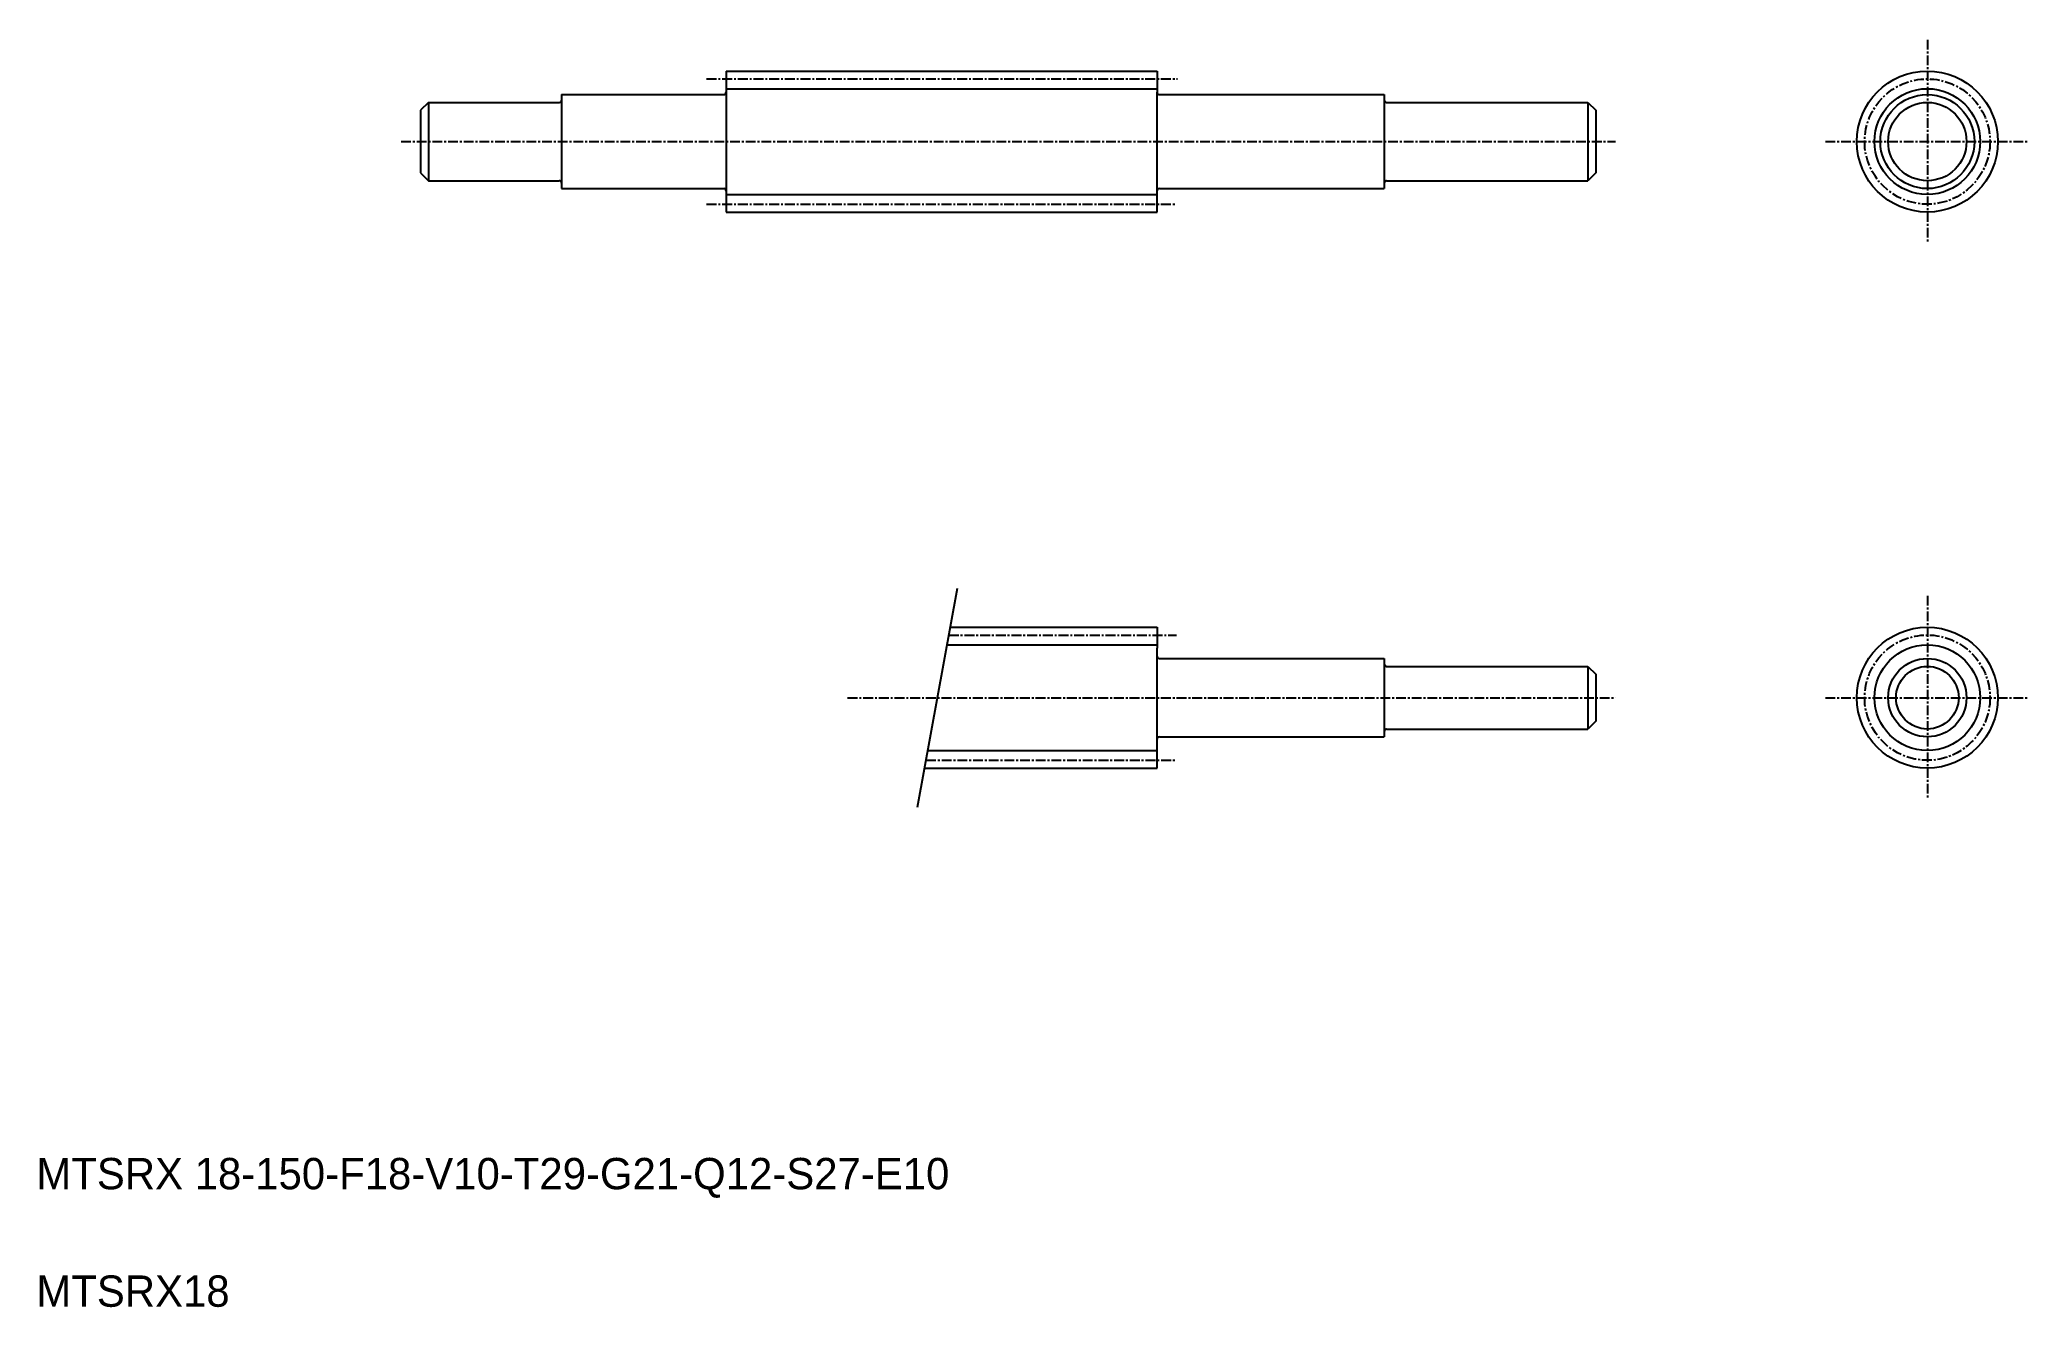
# Model space of a CAD drawing. Extents: x 10 to 264, y 10 to 172.
import ezdxf

# ---------------------------------------------------------------- set-up
doc = ezdxf.new("R2010")
doc.units = 0
doc.linetypes.add('CENTER', pattern=[2, 1.25, -0.25, 0.25, -0.25])
doc.linetypes.add('PHANTOM', pattern=[63.5, 31.75, -6.35, 6.35, -6.35, 6.35, -6.35])
doc.layers.get('0').update_dxf_attribs({"linetype": 'CONTINUOUS'})
doc.layers.add('CENTER', color=1, linetype='CENTER')

msp = doc.modelspace()

# ---------------------------------------------------------------- linework, layer by layer
at = {"color": 7, "linetype": 'CONTINUOUS'}
for p, q in [((98.05, 167.75), (153.05, 167.75)), ((98.05, 167.75), (98.05, 165.05)), ((153.05, 167.75), (153.05, 165.05)), ((60.05, 163.75), (59.05, 162.75)), ((59.05, 162.75), (59.05, 154.75)), ((60.05, 163.75), (76.75, 163.75)), ((60.05, 163.75), (60.05, 153.75)), ((77.05, 164.75), (97.75, 164.75)), ((77.05, 164.75), (77.05, 152.75)), ((98.05, 165.05), (98.05, 152.45)), ((153.05, 152.45), (153.05, 165.05)), ((153.35, 164.75), (182.05, 164.75)), ((182.05, 164.75), (182.05, 152.75)), ((182.35, 163.75), (208.05, 163.75)), ((208.05, 163.75), (208.05, 153.75)), ((208.05, 163.75), (209.05, 162.75)), ((209.05, 162.75), (209.05, 154.75)), ((59.05, 154.75), (60.05, 153.75)), ((60.05, 153.75), (76.75, 153.75)), ((77.05, 152.75), (97.75, 152.75)), ((98.05, 152.45), (98.05, 149.75)), ((153.05, 149.75), (153.05, 152.45)), ((153.35, 152.75), (182.05, 152.75)), ((182.35, 153.75), (208.05, 153.75)), ((209.05, 154.75), (208.05, 153.75)), ((98.05, 149.75), (153.05, 149.75)), ((126.66, 96.76), (153.05, 96.76)), ((153.05, 96.76), (153.05, 94.06)), ((153.05, 81.46), (153.05, 94.06)), ((153.35, 92.76), (182.05, 92.76)), ((182.05, 92.76), (182.05, 82.76)), ((182.35, 91.76), (208.05, 91.76)), ((208.05, 91.76), (208.05, 83.76)), ((208.05, 91.76), (209.05, 90.76)), ((209.05, 90.76), (209.05, 84.76)), ((209.05, 84.76), (208.05, 83.76)), ((153.05, 78.76), (153.05, 81.46)), ((153.35, 82.76), (182.05, 82.76)), ((182.35, 83.76), (208.05, 83.76)), ((123.4, 78.76), (153.05, 78.76))]:
    msp.add_line(p, q, dxfattribs=at)
at = {"color": 3, "linetype": 'CONTINUOUS'}
for p, q in [((98.05, 165.5), (153.05, 165.5)), ((98.05, 152), (153.05, 152)), ((126.25, 94.51), (153.05, 94.51)), ((123.81, 81.01), (153.05, 81.01))]:
    msp.add_line(p, q, dxfattribs=at)
at = {"color": 3, "linetype": 'PHANTOM'}
msp.add_line((122.49, 73.76), (127.56, 101.76), dxfattribs=at)
at = {"color": 7, "linetype": 'CONTINUOUS'}
for centre, radius in [((251.37, 158.75), 9), ((251.37, 158.75), 6), ((251.37, 158.75), 5), ((251.37, 87.76), 9), ((251.37, 87.76), 5), ((251.37, 87.76), 4)]:
    msp.add_circle(centre, radius, dxfattribs=at)
at = {"color": 3, "linetype": 'CONTINUOUS'}
for centre in [(251.37, 158.75), (251.37, 87.76)]:
    msp.add_circle(centre, 6.75, dxfattribs=at)
at = {"color": 7, "linetype": 'CONTINUOUS'}
for centre, start, end in [((76.75, 164.05), 270, 360), ((97.75, 165.05), 270, 0), ((153.35, 165.05), 180, 270), ((182.35, 164.05), 180, 270), ((76.75, 153.45), 0, 90), ((97.75, 152.45), 0, 90), ((153.35, 152.45), 90, 180), ((182.35, 153.45), 90, 180), ((153.35, 93.06), 180, 270), ((182.35, 92.06), 180, 270), ((153.35, 82.46), 90, 180), ((182.35, 83.46), 90, 180)]:
    msp.add_arc(centre, 0.3, start, end, dxfattribs=at)
at = {"layer": 'CENTER', "color": 1, "linetype": 'CENTER'}
for p, q in [((251.37, 171.75), (251.37, 145.75)), ((95.55, 166.75), (155.66, 166.75)), ((56.55, 158.75), (211.55, 158.75)), ((238.37, 158.75), (264.37, 158.75)), ((95.55, 150.75), (155.47, 150.75)), ((251.37, 100.76), (251.37, 74.76)), ((126.48, 95.76), (155.55, 95.76)), ((113.55, 87.76), (211.55, 87.76)), ((238.37, 87.76), (264.37, 87.76)), ((123.58, 79.76), (155.55, 79.76))]:
    msp.add_line(p, q, dxfattribs=at)
for centre in [(251.37, 158.75), (251.37, 87.76)]:
    msp.add_circle(centre, 8, dxfattribs=at)

# ---------------------------------------------------------------- texts
at = {"color": 7, "linetype": 'CONTINUOUS'}
for s, p in [('MTSRX 18-150-F18-V10-T29-G21-Q12-S27-E10', (10, 25)), ('MTSRX18', (10, 10))]:
    msp.add_text(s, height=4, dxfattribs=at).set_placement(p)

doc.saveas('drawing.dxf')
